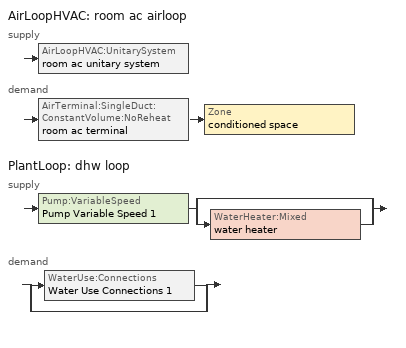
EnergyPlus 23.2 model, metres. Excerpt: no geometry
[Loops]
AirLoopHVAC 'room ac airloop'
 supply: AirLoopHVAC:UnitarySystem 'room ac unitary system'
 demand: AirTerminal:SingleDuct:ConstantVolume:NoReheat 'room ac terminal' > Zone 'conditioned space'
PlantLoop 'dhw loop'
 supply: Pump:VariableSpeed 'Pump Variable Speed 1' > split
  | bypass
  | WaterHeater:Mixed 'water heater'
 demand: split
  | WaterUse:Connections 'Water Use Connections 1'
  | bypass
[ZoneControl:Thermostat]
conditioned space Thermostat: Zone or ZoneList=conditioned space; Control Type Schedule=conditioned space Thermostat Schedule; Control 1=conditioned space temperature setpoint; Temperature Difference Between Cutout And Setpoint {deltaC}=0
[ThermostatSetpoint:DualSetpoint]
conditioned space temperature setpoint: Heating Setpoint Temperature Schedule=heating setpoint; Cooling Setpoint Temperature Schedule=cooling setpoint
[ZoneHVAC:IdealLoadsAirSystem]
ideal air system: Maximum Heating Supply Air Temperature {C}=50; Minimum Cooling Supply Air Temperature {C}=10; Maximum Heating Supply Air Humidity Ratio {kgWater/kgDryAir}=0.015; Minimum Cooling Supply Air Humidity Ratio {kgWater/kgDryAir}=0.01; Heating Limit=LimitCapacity; Maximum Sensible Heating Capacity {W}=0; Cooling Limit=NoLimit; Dehumidification Control Type=None; Humidification Control Type=None
[AirTerminal:SingleDuct:ConstantVolume:NoReheat]
room ac terminal: Availability Schedule=Always On Discrete; Maximum Air Flow Rate {m3/s}=0.0325644
[ZoneHVAC:Baseboard:Convective:Electric]
electric baseboard: Availability Schedule=Always On Discrete; Heating Design Capacity {W}=2733.47; Efficiency=1
[Zone equipment]
conditioned space: ideal air system, room ac terminal, electric baseboard
[AirLoopHVAC]
room ac airloop: Design Supply Air Flow Rate {m3/s}=0.0325644; Design Return Air Flow Fraction of Supply Air Flow=1
[Sizing:System]
room ac airloop: Type of Load to Size On=Sensible; Design Outdoor Air Flow Rate {m3/s}=Autosize; Central Heating Maximum System Air Flow Ratio=0.3; Preheat Design Temperature {C}=7; Preheat Design Humidity Ratio {kgWater/kgDryAir}=0.008; Precool Design Temperature {C}=12.8; Precool Design Humidity Ratio {kgWater/kgDryAir}=0.008; Central Cooling Design Supply Air Temperature {C}=12.8; Central Heating Design Supply Air Temperature {C}=16.7; Type of Zone Sum to Use=NonCoincident; 100% Outdoor Air in Cooling=Yes; 100% Outdoor Air in Heating=Yes; Central Cooling Design Supply Air Humidity Ratio {kgWater/kgDryAir}=0.0085; Central Heating Design Supply Air Humidity Ratio {kgWater/kgDryAir}=0.008; Cooling Supply Air Flow Rate Method=DesignDay; Cooling Supply Air Flow Rate {m3/s}=0; Cooling Supply Air Flow Rate Per Floor Area {m3/s-m2}=0.00996765; Cooling Fraction of Autosized Cooling Supply Air Flow Rate=1; Cooling Supply Air Flow Rate Per Unit Cooling Capacity {m3/s-W}=3.94755e-05; Heating Supply Air Flow Rate Method=DesignDay; Heating Supply Air Flow Rate {m3/s}=0; Heating Supply Air Flow Rate Per Floor Area {m3/s-m2}=0.00996765; Heating Fraction of Autosized Heating Supply Air Flow Rate=1; Heating Fraction of Autosized Cooling Supply Air Flow Rate=1; Heating Supply Air Flow Rate Per Unit Heating Capacity {m3/s-W}=3.15882e-05; System Outdoor Air Method=ZoneSum; Zone Maximum Outdoor Air Fraction=1; Cooling Design Capacity Method=CoolingDesignCapacity; Cooling Design Capacity {W}=Autosize; Cooling Design Capacity Per Floor Area {W/m2}=234.7; Fraction of Autosized Cooling Design Capacity=1; Heating Design Capacity Method=HeatingDesignCapacity; Heating Design Capacity {W}=Autosize; Heating Design Capacity Per Floor Area {W/m2}=157; Fraction of Autosized Heating Design Capacity=1; Central Cooling Capacity Control Method=OnOff; Occupant Diversity=Autosize
[AirLoopHVAC:UnitarySystem]
room ac unitary system: Control Type=Load; Controlling Zone or Thermostat Location=conditioned space; Dehumidification Control Type=None; Availability Schedule=Always On Discrete; Supply Fan=room ac supply fan; Fan Placement=BlowThrough; Supply Air Fan Operating Mode Schedule=room ac auto fan schedule; DX Heating Coil Sizing Ratio=1; Cooling Coil=room ac clg coil; Use DOAS DX Cooling Coil=No; Minimum Supply Air Temperature {C}=2; Latent Load Control=SensibleOnlyLoadControl; Cooling Supply Air Flow Rate Method=SupplyAirFlowRate; Cooling Supply Air Flow Rate {m3/s}=0.0325644; Heating Supply Air Flow Rate Method=None; No Load Supply Air Flow Rate Method=SupplyAirFlowRate; No Load Supply Air Flow Rate {m3/s}=0; Maximum Supply Air Temperature {C}=48.8889; Maximum Outdoor Dry-Bulb Temperature for Supplemental Heater Operation {C}=21; Ancillary On-Cycle Electric Power {W}=0; Ancillary Off-Cycle Electric Power {W}=0
[Fan:SystemModel]
room ac supply fan: Availability Schedule=Always On Discrete; Design Maximum Air Flow Rate {m3/s}=0.0325644; Speed Control Method=Discrete; Electric Power Minimum Flow Rate Fraction=0.2; Design Pressure Rise {Pa}=1e-06; Motor Efficiency=1; Motor In Air Stream Fraction=1; Design Electric Power Consumption {W}=Autosize; Design Power Sizing Method=TotalEfficiencyAndPressure; Electric Power Per Unit Flow Rate {W/(m3/s)}=840; Electric Power Per Unit Flow Rate Per Unit Pressure {W/((m3/s)-Pa)}=1.66667; Fan Total Efficiency=1; Motor Loss Radiative Fraction=0; Number of Speeds=1; Speed Flow Fraction 1=1; Speed Electric Power Fraction 1=1
[Coil:Cooling:DX:SingleSpeed]
room ac clg coil: Availability Schedule=Always On Discrete; Gross Rated Total Cooling Capacity {W}=773.121; Gross Rated Sensible Heat Ratio=0.65; Gross Rated Cooling COP {W/W}=3.10481; Rated Air Flow Rate {m3/s}=0.0323699; Rated Evaporator Fan Power Per Volume Flow Rate 2017 {W/(m3/s)}=773.3; Rated Evaporator Fan Power Per Volume Flow Rate 2023 {W/(m3/s)}=934.4; Total Cooling Capacity Function of Temperature Curve=Cool-CAP-fT1; Total Cooling Capacity Function of Flow Fraction Curve=Cool-CAP-fFF1; Energy Input Ratio Function of Temperature Curve=Cool-EIR-fT1; Energy Input Ratio Function of Flow Fraction Curve=Cool-EIR-fFF1; Part Load Fraction Correlation Curve=Cool-PLF-fPLR1; Minimum Outdoor Dry-Bulb Temperature for Compressor Operation {C}=-25; Nominal Time for Condensate Removal to Begin {s}=1000; Ratio of Initial Moisture Evaporation Rate and Steady State Latent Capacity=1.5; Maximum Cycling Rate {cycles/hr}=3; Latent Capacity Time Constant {s}=45; Condenser Type=AirCooled; Evaporative Condenser Effectiveness=0.9; Evaporative Condenser Air Flow Rate {m3/s}=Autosize; Evaporative Condenser Pump Rated Power Consumption {W}=Autosize; Crankcase Heater Capacity {W}=0; Maximum Outdoor Dry-Bulb Temperature for Crankcase Heater Operation {C}=10; Basin Heater Capacity {W/K}=0; Basin Heater Setpoint Temperature {C}=2
[PlantLoop]
dhw loop: Fluid Type=Water; Plant Equipment Operation Scheme=dhw loop Operation Schemes; Maximum Loop Temperature {C}=100; Minimum Loop Temperature {C}=0; Maximum Loop Flow Rate {m3/s}=0.01; Minimum Loop Flow Rate {m3/s}=0; Plant Loop Volume {m3}=0.003; Load Distribution Scheme=Optimal; Plant Loop Demand Calculation Scheme=SingleSetpoint; Common Pipe Simulation=None
[Sizing:Plant]
dhw loop: Loop Type=Heating; Design Loop Exit Temperature {C}=52.6667; Loop Design Temperature Difference {deltaC}=5.55556; Sizing Option=NonCoincident; Zone Timesteps in Averaging Window=1; Coincident Sizing Factor Mode=None
[Pump:VariableSpeed]
Pump Variable Speed 1: Design Maximum Flow Rate {m3/s}=0.01; Design Pump Head {Pa}=1; Design Power Consumption {W}=0; Motor Efficiency=1; Fraction of Motor Inefficiencies to Fluid Stream=0; Coefficient 1 of the Part Load Performance Curve=0; Coefficient 2 of the Part Load Performance Curve=1; Coefficient 3 of the Part Load Performance Curve=0; Coefficient 4 of the Part Load Performance Curve=0; Design Minimum Flow Rate {m3/s}=0; Pump Control Type=Intermittent; Skin Loss Radiative Fraction=0.5; Design Power Sizing Method=PowerPerFlowPerPressure; Design Electric Power per Unit Flow Rate {W/(m3/s)}=348701.1; Design Shaft Power per Unit Flow Rate per Unit Head {W/((m3/s)-Pa)}=1.28205; Design Minimum Flow Rate Fraction=0
[WaterHeater:Mixed]
water heater: Tank Volume {m3}=0.102206; Setpoint Temperature Schedule=water heater setpoint; Deadband Temperature Difference {deltaC}=2; Maximum Temperature Limit {C}=99; Heater Control Type=Cycle; Heater Maximum Capacity {W}=3499.85; Heater Minimum Capacity {W}=0; Heater Ignition Minimum Flow Rate {m3/s}=0; Heater Ignition Delay {s}=0; Heater Fuel Type=Electricity; Heater Thermal Efficiency=1; Off Cycle Parasitic Fuel Consumption Rate {W}=0; Off Cycle Parasitic Fuel Type=Electricity; Off Cycle Parasitic Heat Fraction to Tank=0; On Cycle Parasitic Fuel Consumption Rate {W}=0; On Cycle Parasitic Fuel Type=Electricity; On Cycle Parasitic Heat Fraction to Tank=0; Ambient Temperature Indicator=Zone; Ambient Temperature Zone=conditioned space; Off Cycle Loss Coefficient to Ambient Temperature {W/K}=1.16351; Off Cycle Loss Fraction to Zone=1; On Cycle Loss Coefficient to Ambient Temperature {W/K}=1.16351; On Cycle Loss Fraction to Zone=1; Use Side Effectiveness=1; Source Side Effectiveness=1; Use Side Design Flow Rate {m3/s}=Autosize; Source Side Design Flow Rate {m3/s}=Autosize; Indirect Water Heating Recovery Time {hr}=1.5; Source Side Flow Control Mode=IndirectHeatPrimarySetpoint
[WaterHeater:Sizing]
water heater: Design Mode=PeakDraw; Time Storage Can Meet Peak Draw {hr}=0.538503; Time for Tank Recovery {hr}=0; Nominal Tank Volume for Autosizing Plant Connections {m3}=1
[SetpointManager:Scheduled]
Setpoint Manager Scheduled 1: Control Variable=Temperature; Schedule=dhw temp
[WaterUse:Connections]
Water Use Connections 1: Drain Water Heat Exchanger Type=None; Drain Water Heat Exchanger Destination=Plant; Water Use Equipment Name 1=dhw fixtures; Water Use Equipment Name 2=dhw distribution waste; Water Use Equipment Name 3=clothes washer; Water Use Equipment Name 4=dishwasher
[WaterUse:Equipment]
Name | Peak Flow Rate {m3/s} | Flow Rate Fraction Schedule | Target Temperature Schedule
dhw fixtures | 1.37817e-05 | hot_water_fixtures | mixed water temperature schedule
dhw distribution waste | 5.43194e-06 | hot_water_fixtures | mixed water temperature schedule
clothes washer | 5.40942e-06 | hot_water_clothes_washer
[PlantEquipmentOperationSchemes]
dhw loop Operation Schemes: Control Scheme Object Type 1=PlantEquipmentOperation:HeatingLoad; Control Scheme Name 1=dhw loop Heating Operation Scheme; Control Scheme Schedule Name 1=Always On Discrete
[PlantEquipmentOperation:HeatingLoad]
dhw loop Heating Operation Scheme: Load Range Lower Limit 1 {W}=0; Load Range Upper Limit 1 {W}=1000000000; Range Equipment List Name 1=dhw loop Heating Equipment List
[PlantEquipmentList]
dhw loop Heating Equipment List: WaterHeater:Mixed, water heater
[EnergyManagementSystem:InternalVariable]
room_ac_airloop_max_sup_fan_mfr: Internal Data Index Key=room ac supply fan; Internal Data Type=Fan Maximum Mass Flow Rate
[EnergyManagementSystem:Sensor]
Name | Output:Variable or Output:Meter Index Key | Output:Variable or Output:Meter
clg_sp_s | cooling setpoint | Schedule Value
clothes_dryer_exhaust_0_sch_s | clothes_dryer | Schedule Value
cool_season | cooling season schedule | Schedule Value
htg_load_cond |  | Heating:EnergyTransfer:Zone:CONDITIONED SPACE
htg_sp_s | heating setpoint | Schedule Value
mech_vent_bath_fan_0_sch_s | mech vent bath fan 0 schedule | Schedule Value
mech_vent_range_fan_0_sch_s | mech vent range fan 0 schedule | Schedule Value
natural_vent_s | natural vent schedule | Schedule Value
out_pb_s |  | Site Outdoor Air Barometric Pressure
out_wt_s |  | Site Outdoor Air Humidity Ratio
room_ac_airloop_Fan_RTF_s | room ac supply fan | Fan Runtime Fraction
room_ac_clg_coil_s | room ac clg coil | Cooling Coil Total Cooling Energy
room_ac_supply_fan_s | room ac supply fan | Fan Electricity Energy
site_vw_s |  | Site Wind Speed
tin_s | conditioned space | Zone Mean Air Temperature
tout_s | conditioned space | Zone Outdoor Air Drybulb Temperature
water_heater_energy | water heater | Water Heater Electricity Rate
water_heater_off_cycle_parasitic | water heater | Water Heater Off Cycle Parasitic Electricity Rate
water_heater_on_cycle_parasitic | water heater | Water Heater On Cycle Parasitic Electricity Rate
win_s | conditioned space | Zone Air Humidity Ratio
zone_clg_unmet_s | conditioned space | Zone Cooling Setpoint Not Met Time
zone_htg_unmet_s | conditioned space | Zone Heating Setpoint Not Met Time
[EnergyManagementSystem:Actuator]
Name | Actuated Component Unique | Actuated Component Type | Actuated Component Control Type
infil_flow_act | infil flow | Zone Infiltration | Air Exchange Flow Rate
mech_vent_house_fan_cfis_act | mech vent house fan cfis | ElectricEquipment | Electricity Rate
mech_vent_house_fan_latent_load_equip_act | mech vent house fan latent load equip | OtherEquipment | Power Level
mech_vent_house_fan_sensible_load_equip_act | mech vent house fan sensible load equip | OtherEquipment | Power Level
natural_vent_flow_act | natural vent flow | Zone Infiltration | Air Exchange Flow Rate
water_heater_ec_adj_act | water heater energy adjustment1 | OtherEquipment | Power Level
whole_house_fan_act | whole house fan | ElectricEquipment | Electricity Rate
whole_house_fan_flow_act | whole house fan flow | Zone Infiltration | Air Exchange Flow Rate
[EnergyManagementSystem:Program]
infil_program: Set p_m = 0.14; Set p_s = 0.22; Set s_m = 270; Set s_s = 370; Set z_m = 9.99744; Set z_s = 2.4384; Set f_t = (((s_m/z_m)^p_m)*((z_s/s_s)^p_s)); Set Tdiff = tin_s-tout_s; Set dT = @Abs Tdiff; Set c = 0.0592; Set Cs = 0.056; Set Cw = 0.1606; Set n = 0.65; Set sft = (f_t*0.5); Set temp1 = ((c*Cw)*((sft*site_vw_s)^(2*n)))^2; Set Qinf = (((c*Cs*(dT^n))^2)+temp1)^0.5; Set Qinf = (@Max Qinf 0); Set mech_vent_house_fan_sensible_load_equip_act = 0.0; Set mech_vent_house_fan_latent_load_equip_act = 0.0; Set OASupInPb = out_pb_s; Set OASupInTemp = tout_s; Set OASupInW = out_wt_s; Set OASupRho = (@RhoAirFnPbTdbW OASupInPb OASupInTemp OASupInW); Set OASupCp = (@CpAirFnW OASupInW); Set OASupInEnth = (@HFnTdbW OASupInTemp OASupInW); Set ZoneTemp = tin_s; Set ZoneW = win_s; Set ZoneCp = (@CpAirFnW ZoneW); Set ZoneAirEnth = (@HFnTdbW ZoneTemp ZoneW); Set mech_vent_house_fan_cfis_act = 0.0; Set QWHV_cfis_sup = 0.0; Set QWHV_cfis_suppl_sup = 0.0; Set QWHV_cfis_suppl_exh = 0.0; Set Qrange = 0; Set Qrange = Qrange + 0.04719 * mech_vent_range_fan_0_sch_s; Set Qbath = 0; Set Qbath = Qbath + 0.0236 * mech_vent_bath_fan_0_sch_s; Set Qdryer = 0; Set Qdryer = Qdryer + 0.07639 * clothes_dryer_exhaust_0_sch_s; Set QWHV_sup = 0.0; Set QWHV_exh = 0.0; Set Qexhaust = Qrange + Qbath + Qdryer + QWHV_exh + QWHV_cfis_suppl_exh; Set Qsupply = QWHV_sup + QWHV_cfis_sup + QWHV_cfis_suppl_sup; Set Qfan = (@Max Qexhaust Qsupply); If Qfan > 0; Set Qavg = ((Qexhaust + Qsupply) / 2.0); If ((@Abs (Qexhaust - Qavg)) / Qavg) <= 0.1; Set phi = 1; Else; Set phi = (Qinf / (Qinf + Qfan)); EndIf; Set Qinf_adj = phi * Qinf; Else; Set Qinf_adj = Qinf; EndIf; Set infil_flow_act = Qinf_adj; Set Qload = Qfan; Set Effectiveness_Sens = 0.0; Set Effectiveness_Lat = 0.0; Set Fan_MFR = Qload * OASupRho; Set ZoneInEnth = OASupInEnth; Set ZoneInTemp = OASupInTemp; Set FanTotalToCond = Fan_MFR * (ZoneInEnth - ZoneAirEnth); Set FanSensToCond = Fan_MFR * ZoneCp * (ZoneInTemp - ZoneTemp); Set FanLatToCond = FanTotalToCond - FanSensToCond; Set mech_vent_house_fan_sensible_load_equip_act = mech_vent_house_fan_sensible_load_equip_act + FanSensToCond; Set mech_vent_house_fan_latent_load_equip_act = mech_vent_house_fan_latent_load_equip_act + FanLatToCond
natural_vent_program: Set Tin = tin_s; Set Tout = tout_s; Set Wout = out_wt_s; Set Pbar = out_pb_s; Set Phiout = (@RhFnTdbWPb Tout Wout Pbar); Set MaxHR = 0.0115; Set MaxRH = 0.7; Set Tnvsp = (htg_sp_s + clg_sp_s) / 2; Set NVavail = natural_vent_s; Set ClgSsnAvail = cool_season; Set natural_vent_flow_act = 0; Set whole_house_fan_flow_act = 0; Set whole_house_fan_act = 0; If ((Wout < MaxHR) && (Phiout < MaxRH) && (Tin > Tout) && (Tin > Tnvsp) && (ClgSsnAvail > 0)); Set WHF_Flow = 0; Set Adj = (Tin-Tnvsp)/(Tin-Tout); Set Adj = (@Min Adj 1); Set Adj = (@Max Adj 0); If (WHF_Flow > 0); Set whole_house_fan_flow_act = WHF_Flow*Adj; Set WHF_W = 0; Set whole_house_fan_act = WHF_W*Adj; ElseIf (NVavail > 0); Set NVArea = 2252.025431424; Set Cs = 8.968567957270247e-05; Set Cw = 6.158219665777789e-05; Set Tdiff = Tin-Tout; Set dT = (@Abs Tdiff); Set Vwind = site_vw_s; Set SGNV = NVArea*Adj*((((Cs*dT)+(Cw*(Vwind^2)))^0.5)/1000); Set MaxNV = 1.4322031742976002; Set natural_vent_flow_act = (@Min SGNV MaxNV); EndIf; EndIf
room_ac_supply_fan_disaggregate_program: Set room_ac_supply_fan_clg = 0; If room_ac_clg_coil_s > 0; Set room_ac_supply_fan_clg = room_ac_supply_fan_s; EndIf
total_loads_program: Set loads_htg_tot = 0; Set loads_clg_tot = 0; If htg_load_cond > 0; Set loads_htg_tot = loads_htg_tot + (htg_load_cond - clg_load_cond) * 1.0; EndIf; If clg_load_cond > 0; Set loads_clg_tot = loads_clg_tot + (clg_load_cond - htg_load_cond) * 0.4; EndIf
unmet_hours_program: Set htg_unmet_hours = 0; Set clg_unmet_hours = 0; If ((DayOfYear >= 1) && (DayOfYear <= 365)); If zone_htg_unmet_s > htg_unmet_hours; Set htg_unmet_hours = zone_htg_unmet_s; EndIf; EndIf; If ((DayOfYear >= 1) && (DayOfYear <= 365)); If zone_clg_unmet_s > clg_unmet_hours; Set clg_unmet_hours = zone_clg_unmet_s; EndIf; EndIf
water_heater_EC_adj: Set dhw_e_cons = water_heater_energy + water_heater_on_cycle_parasitic + water_heater_off_cycle_parasitic; Set water_heater_ec_adj_act = 0.0 * dhw_e_cons / 1
[EnergyManagementSystem:ProgramCallingManager]
infil_program calling manager: BeginZoneTimestepAfterInitHeatBalance; infil_program
natural_vent_program calling manager: BeginZoneTimestepAfterInitHeatBalance; natural_vent_program
room ac supply fan disaggregate program calling manager: EndOfSystemTimestepBeforeHVACReporting; room_ac_supply_fan_disaggregate_program
total_loads_program calling manager: EndOfZoneTimestepAfterZoneReporting; total_loads_program
unmet_hours_program calling manager: EndOfZoneTimestepBeforeZoneReporting; unmet_hours_program
water heater EC_adj ProgramManager: EndOfSystemTimestepBeforeHVACReporting; water_heater_EC_adj
[EnergyManagementSystem:OutputVariable]
Name | EMS Variable | Type of Data in Variable | Update Frequency | EMS Program or Subroutine | Units
infil_flow_act_timeseries_outvar | infil_flow_act | Averaged | ZoneTimestep | infil_program | m^/s
natural_vent_flow_act_timeseries_outvar | natural_vent_flow_act | Averaged | ZoneTimestep | natural_vent_program | m^/s
Qfan_timeseries_outvar | Qfan | Averaged | ZoneTimestep | infil_program | m^/s
room ac supply fan disaggregate clg | room_ac_supply_fan_clg | Summed | SystemTimestep | room_ac_supply_fan_disaggregate_program | J
whole_house_fan_flow_act_timeseries_outvar | whole_house_fan_flow_act | Averaged | ZoneTimestep | natural_vent_program | m^/s
loads_htg_tot_peakload_outvar; loads_htg_tot_annual_outvar; loads_htg_tot_timeseries_outvar | loads_htg_tot | Summed | ZoneTimestep | total_loads_program | J
loads_clg_tot_peakload_outvar; loads_clg_tot_annual_outvar; loads_clg_tot_timeseries_outvar | loads_clg_tot | Summed | ZoneTimestep | total_loads_program | J
htg_unmet_hours_annual_outvar; htg_unmet_hours_timeseries_outvar | htg_unmet_hours | Summed | ZoneTimestep | unmet_hours_program | hr
clg_unmet_hours_annual_outvar; clg_unmet_hours_timeseries_outvar | clg_unmet_hours | Summed | ZoneTimestep | unmet_hours_program | hr
[Schedule:Day:Interval]
mech vent bath fan 0 schedule allday1: No, 23:00, 0, 24:00, 1
mech vent bath fan 0 schedule default day; mech vent range fan 0 schedule default day; heating setpoint default day; cooling setpoint default day; cooling season schedule allday1; cooling season schedule allday11; cooling season schedule default day; natural vent schedule default day: No, 24:00, 0
mech vent range fan 0 schedule allday1: No, 17:00, 0, 18:00, 1, 24:00, 0
heating setpoint allday1; cooling setpoint allday1: No, 24:00, 21.1111
cooling season schedule allday5; natural vent schedule avail day: No, 24:00, 1
[Schedule:Week:Daily]
mech vent bath fan 0 schedule Week Rule - Jan1-Dec31: mech vent bath fan 0 schedule allday1, mech vent bath fan 0 schedule allday1, mech vent bath fan 0 schedule allday1, mech vent bath fan 0 schedule allday1, mech vent bath fan 0 schedule allday1, mech vent bath fan 0 schedule allday1, mech vent bath fan 0 schedule allday1, mech vent bath fan 0 schedule default day, mech vent bath fan 0 schedule default day, mech vent bath fan 0 schedule default day, mech vent bath fan 0 schedule default day, mech vent bath fan 0 schedule default day
mech vent range fan 0 schedule Week Rule - Jan1-Dec31: mech vent range fan 0 schedule allday1, mech vent range fan 0 schedule allday1, mech vent range fan 0 schedule allday1, mech vent range fan 0 schedule allday1, mech vent range fan 0 schedule allday1, mech vent range fan 0 schedule allday1, mech vent range fan 0 schedule allday1, mech vent range fan 0 schedule default day, mech vent range fan 0 schedule default day, mech vent range fan 0 schedule default day, mech vent range fan 0 schedule default day, mech vent range fan 0 schedule default day
heating setpoint Week Rule - Jan1-Dec31: heating setpoint allday1, heating setpoint allday1, heating setpoint allday1, heating setpoint allday1, heating setpoint allday1, heating setpoint allday1, heating setpoint allday1, heating setpoint default day, heating setpoint default day, heating setpoint default day, heating setpoint default day, heating setpoint default day
cooling setpoint Week Rule - Jan1-Dec31: cooling setpoint allday1, cooling setpoint allday1, cooling setpoint allday1, cooling setpoint allday1, cooling setpoint allday1, cooling setpoint allday1, cooling setpoint allday1, cooling setpoint default day, cooling setpoint default day, cooling setpoint default day, cooling setpoint default day, cooling setpoint default day
cooling season schedule Week Rule - Jan1-Apr28: cooling season schedule allday1, cooling season schedule allday1, cooling season schedule allday1, cooling season schedule allday1, cooling season schedule allday1, cooling season schedule allday1, cooling season schedule allday1, cooling season schedule default day, cooling season schedule default day, cooling season schedule default day, cooling season schedule default day, cooling season schedule default day
cooling season schedule Week Rule - Apr29-May5: cooling season schedule allday1, cooling season schedule allday1, cooling season schedule allday5, cooling season schedule allday5, cooling season schedule allday5, cooling season schedule allday5, cooling season schedule allday5, cooling season schedule default day, cooling season schedule default day, cooling season schedule default day, cooling season schedule default day, cooling season schedule default day
cooling season schedule Week Rule - May6-Oct27: cooling season schedule allday5, cooling season schedule allday5, cooling season schedule allday5, cooling season schedule allday5, cooling season schedule allday5, cooling season schedule allday5, cooling season schedule allday5, cooling season schedule default day, cooling season schedule default day, cooling season schedule default day, cooling season schedule default day, cooling season schedule default day
cooling season schedule Week Rule - Oct28-Nov3: cooling season schedule allday5, cooling season schedule allday5, cooling season schedule allday5, cooling season schedule allday5, cooling season schedule allday11, cooling season schedule allday11, cooling season schedule allday11, cooling season schedule default day, cooling season schedule default day, cooling season schedule default day, cooling season schedule default day, cooling season schedule default day
cooling season schedule Week Rule - Nov4-Dec31: cooling season schedule allday11, cooling season schedule allday11, cooling season schedule allday11, cooling season schedule allday11, cooling season schedule allday11, cooling season schedule allday11, cooling season schedule allday11, cooling season schedule default day, cooling season schedule default day, cooling season schedule default day, cooling season schedule default day, cooling season schedule default day
natural vent schedule Week Rule - Jan1-Jan6: natural vent schedule avail day, natural vent schedule avail day, natural vent schedule default day, natural vent schedule avail day, natural vent schedule default day, natural vent schedule avail day, natural vent schedule default day, natural vent schedule default day, natural vent schedule default day, natural vent schedule default day, natural vent schedule default day, natural vent schedule default day
natural vent schedule Week Rule - Jan7-Dec31: natural vent schedule default day, natural vent schedule avail day, natural vent schedule default day, natural vent schedule avail day, natural vent schedule default day, natural vent schedule avail day, natural vent schedule default day, natural vent schedule default day, natural vent schedule default day, natural vent schedule default day, natural vent schedule default day, natural vent schedule default day
[Schedule:Year]
mech vent bath fan 0 schedule: mech vent bath fan 0 schedule Week Rule - Jan1-Dec31, 1, 1, 12, 31
mech vent range fan 0 schedule: mech vent range fan 0 schedule Week Rule - Jan1-Dec31, 1, 1, 12, 31
heating setpoint: heating setpoint Week Rule - Jan1-Dec31, 1, 1, 12, 31
cooling setpoint: cooling setpoint Week Rule - Jan1-Dec31, 1, 1, 12, 31
cooling season schedule: cooling season schedule Week Rule - Jan1-Apr28, 1, 1, 4, 28, cooling season schedule Week Rule - Apr29-May5, 4, 29, 5, 5, cooling season schedule Week Rule - May6-Oct27, 5, 6, 10, 27, cooling season schedule Week Rule - Oct28-Nov3, 10, 28, 11, 3, cooling season schedule Week Rule - Nov4-Dec31, 11, 4, 12, 31
natural vent schedule: natural vent schedule Week Rule - Jan1-Jan6, 1, 1, 1, 6, natural vent schedule Week Rule - Jan7-Dec31, 1, 7, 12, 31
[Schedule:File] File=in.schedules.csv; Rows to Skip at Top=1; Number of Hours of Data=8760; Column Separator=Comma; Interpolate to Timestep=No; Minutes per Item=60; Adjust Schedule for Daylight Savings=Yes
Name | Column Number
clothes_dryer | 7
dishwasher | 5
hot_water_fixtures | 13
hot_water_clothes_washer | 12
[Schedule:Constant]
Name | Hourly Value
Always On Discrete | 1
dhw temp; water heater setpoint | 52.6667
mixed water temperature schedule | 40.5556
room ac auto fan schedule | 0
[Schedule:Compact]
conditioned space Thermostat Schedule: Through: 12/31, For: AllDays, Until: 24:00, 4
[Curve:Biquadratic] Minimum Value of x {BasedOnField A2}=-100; Maximum Value of x {BasedOnField A2}=100; Minimum Value of y {BasedOnField A3}=-100; Maximum Value of y {BasedOnField A3}=100
Name | Coefficient1 Constant | Coefficient2 x | Coefficient3 x**2 | Coefficient4 y | Coefficient5 y**2 | Coefficient6 x*y
Cool-CAP-fT1 | 1.55736 | -0.0744482 | 0.0030986 | 0.00145958 | -4.1148e-05 | -0.000426714
Cool-EIR-fT1 | -0.350448 | 0.11681 | -0.00339951 | -0.00122609 | 0.000600809 | -0.000466884
[Curve:Quadratic] Coefficient3 x**2=0; Minimum Value of x {BasedOnField A2}=0
Name | Coefficient1 Constant | Coefficient2 x | Maximum Value of x {BasedOnField A2} | Minimum Curve Output {BasedOnField A3} | Maximum Curve Output {BasedOnField A3}
Cool-CAP-fFF1; Cool-EIR-fFF1 | 1 | 0 | 2 | 0 | 2
Cool-PLF-fPLR1 | 0.78 | 0.22 | 1 | 0.7 | 1
